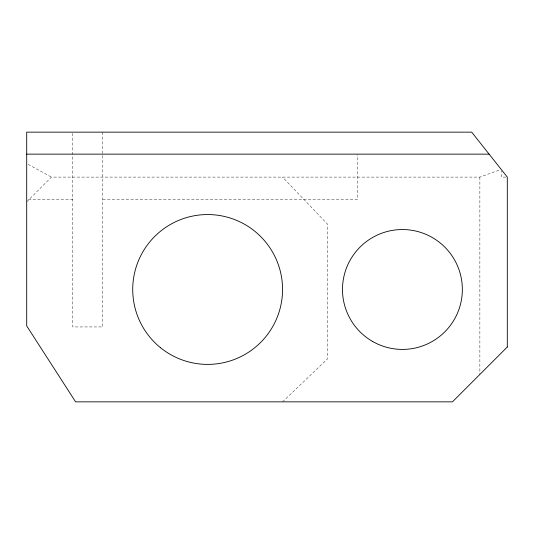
<?xml version="1.0" encoding="UTF-8"?>
<svg xmlns="http://www.w3.org/2000/svg" width="534" height="534" viewBox="0 0 534 534"><rect width="100%" height="100%" fill="white"/><g stroke="black" fill="none" stroke-linecap="round" stroke-linejoin="round"><path stroke-width="0.4" stroke-dasharray="2.67 2" d="M26.7 201.845L51.444 177.101L479.872 177.101L499.69 169.966M282.553 401.848L327.502 358.908L327.502 224.153L282.553 177.101M505.778 177.101L501.212 177.101L501.212 170.953M28.349 199.576L72.791 199.576M102.762 199.576L357.473 199.576L357.473 154.626M28.155 164.359L51.444 177.101M479.872 177.101L479.872 374.421M102.762 132.152L102.762 326.935L72.791 326.935L72.791 132.152"/><path stroke-width="0.8" d="M26.7 154.139L489.111 154.139M507.3 346.993L452.445 401.848L75.601 401.848L26.7 325.914L26.7 132.152L471.696 132.152L507.3 177.101L507.3 346.993M160.641 347.814A74.914 74.914 0 0 0 281.665 301.009A74.914 74.914 0 0 0 180.619 219.601A74.914 74.914 0 0 0 160.641 347.814M372.452 341.38A59.935 59.935 0 0 0 462.351 289.475A59.935 59.935 0 0 0 372.452 237.57A59.935 59.935 0 0 0 372.452 341.38"/></g></svg>
